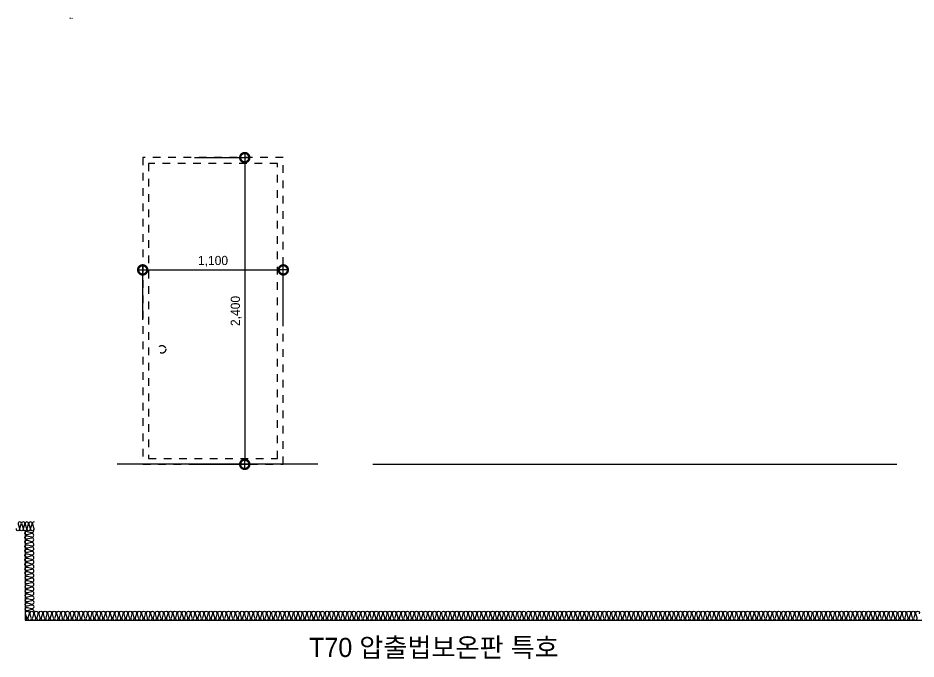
# Model space of a CAD drawing. Header units: millimetres. Extents: x -37526 to 92296, y -340 to 26760.
# Drawn here: x 39124 to 46150, y 1536 to 6553 of the extents above; entities that cross this region are included whole.
import ezdxf

# ---------------------------------------------------------------- set-up
doc = ezdxf.new("R2010")
doc.units = ezdxf.units.MM
doc.header["$LTSCALE"] = 60
doc.linetypes.add('HID', pattern=[2.3, 1.5, -0.8])
doc.linetypes.add('HIDDEN', pattern=[2, 1, -1])
doc.layers.get('Defpoints').update_dxf_attribs({"color": 151})
for name, color, linetype in [('A-DIM', 7, 'Continuous'), ('A-DOOR-ELE', 5, 'Continuous'), ('A-FIN', 6, 'Continuous'), ('A-FIN-STAIR', 6, 'Continuous'), ('INSUL', 8, 'Continuous'), ('인테리어', 30, 'HIDDEN')]:
    doc.layers.add(name, color=color, linetype=linetype)
doc.layers.add('NOPLOT-DIM', color=191, linetype='Continuous', plot=False)
doc.layers.add('NOPLOT-단열', color=21, linetype='Continuous', plot=False)
doc.styles.add('Gdim', font='Dotum.ttf')
doc.styles.add('Gtx', font='Dotum.ttf')
doc.dimstyles.new('Gdim30(INT)', dxfattribs={"dimscale": 24, "dimtxt": 3, "dimasz": 1, "dimexe": 1.5, "dimexo": 2, "dimgap": 1, "dimtad": 1, "dimdec": 0, "dimzin": 0, "dimdsep": 46, "dimlunit": 6, "dimtxsty": 'Gdim', "dimblk": 'ToneDOT', "dimcen": 1.5, "dimdle": 1.5, "dimclrd": 1, "dimclre": 1, "dimclrt": 256, "dimadec": 1, "dimazin": 0, "dimtfac": 1, "dimtdec": 0, "dimtix": 1, "dimtmove": 2, "dimatfit": 3, "dimldrblk": 'DOT', "dimfxl": 0, "dimtolj": 1, "dimtzin": 0, "dimlwd": -1, "dimlwe": -1, "dimarcsym": 0})

# ---------------------------------------------------------------- blocks, each defined once
blk = doc.blocks.new('ToneDOT')
at = {"layer": 'A-DIM', "color": 1, "linetype": 'ByBlock'}
blk.add_line((1.5, 0), (-1.5, 0), dxfattribs=at)
at = {"layer": 'A-DIM', "color": 1, "linetype": 'ByBlock', "const_width": 3}
blk.add_lwpolyline([(0.375, 0, 1), (-0.375, 0, 1)], format="xyb", close=True, dxfattribs=at)
blk = doc.blocks.new('*D39')
at = {"layer": 'Defpoints', "color": 0, "transparency": 16777216}
for p in [(394.5, 2436), (394.5, 36), (834.4, 36)]:
    blk.add_point(p, dxfattribs=at)
at = {"layer": 'NOPLOT-DIM', "color": 1, "transparency": 16777216}
for p, q in [((442.5, 2436), (870.4, 2436)), ((834.4, 2412), (834.4, 60)), ((442.5, 36), (870.4, 36))]:
    blk.add_line(p, q, dxfattribs=at)
at = {"layer": 'NOPLOT-DIM', "color": 1, "transparency": 16777216, "xscale": 24, "yscale": 24, "zscale": 24}
for p, rotation in [((834.4, 2436), 90), ((834.4, 36), 270)]:
    blk.add_blockref('ToneDOT', p, dxfattribs=dict(at, rotation=rotation))
at = {"layer": 'NOPLOT-DIM', "transparency": 16777216, "insert": (767.4, 1236), "char_height": 72, "attachment_point": 5, "rotation": 90, "style": 'Gdim'}
blk.add_mtext('\\A1;2,400', dxfattribs=at)
blk = doc.blocks.new('_Dot')
at = {"color": 0, "linetype": 'ByBlock', "lineweight": -2}
blk.add_line((-0.5, 0), (-1, 0), dxfattribs=at)
at = {"color": 0, "linetype": 'ByBlock', "const_width": 0.5}
blk.add_lwpolyline([(-0.25, 0, 1), (0.25, 0, 1)], format="xyb", close=True, dxfattribs=at)
blk = doc.blocks.new('*D40')
at = {"layer": 'Defpoints', "color": 0, "transparency": 16777216}
for p in [(1136, 1557.6), (36, 1117.7, 0), (1136, 1117.7, 0)]:
    blk.add_point(p, dxfattribs=at)
at = {"layer": 'NOPLOT-DIM', "color": 1, "transparency": 16777216}
for p, q in [((36, 1165.7), (36, 1593.6)), ((60, 1557.6), (1112, 1557.6)), ((1136, 1165.7), (1136, 1593.6))]:
    blk.add_line(p, q, dxfattribs=at)
at = {"layer": 'NOPLOT-DIM', "color": 1, "transparency": 16777216, "xscale": 24, "yscale": 24, "zscale": 24, "rotation": 180}
blk.add_blockref('ToneDOT', (36, 1557.6), dxfattribs=at)
at = {"layer": 'NOPLOT-DIM', "color": 1, "transparency": 16777216, "xscale": 24, "yscale": 24, "zscale": 24}
blk.add_blockref('ToneDOT', (1136, 1557.6), dxfattribs=at)
at = {"layer": 'NOPLOT-DIM', "transparency": 16777216, "insert": (586, 1624.6), "char_height": 72, "attachment_point": 5, "style": 'Gdim'}
blk.add_mtext('\\A1;1,100', dxfattribs=at)
blk = doc.blocks.new('A$Ca38c1581')
at = {"layer": 'A-DOOR-ELE', "linetype": 'HIDDEN', "elevation": 0}
for points in [[(1136, 2436), (36, 2436), (36, 36), (1136, 36)], [(1091, 2391), (81, 2391), (81, 81), (1091, 81)]]:
    blk.add_lwpolyline(points, close=True, dxfattribs=at)
at = {"layer": 'A-DOOR-ELE', "linetype": 'HIDDEN'}
blk.add_circle((186, 936, 0), 30, dxfattribs=at)
at = {"layer": 'NOPLOT-DIM'}
for base, p1, p2, angle, picture, middle in [((834.4, 36), (394.5, 2436), (394.5, 36), 90, '*D39', (767.4, 1236)), ((1136, 1557.6), (36, 1117.7, 0), (1136, 1117.7, 0), 180, '*D40', (586, 1624.6))]:
    dim = blk.add_linear_dim(base=base, p1=p1, p2=p2, angle=angle, dimstyle='Gdim30(INT)', dxfattribs=at)
    dim.commit()
    dim.dimension.update_dxf_attribs({"geometry": picture, "text_midpoint": middle})

msp = doc.modelspace()

# ---------------------------------------------------------------- linework, layer by layer
at = {"layer": 'A-FIN'}
msp.add_line((41899.2, 3060), (46000, 3060), dxfattribs=at)
at = {"layer": 'A-FIN-STAIR'}
msp.add_line((41470, 3060), (39900, 3060), dxfattribs=at)
at = {"layer": 'INSUL'}
for p, q in [((39180, 2540), (39180, 1840)), ((39180, 1840), (46970, 1840))]:
    msp.add_line(p, q, dxfattribs=at)
msp.add_lwpolyline([(39250, 2610, 0.509267), (39237.6, 2593), (39248.3, 2557, -1.372593), (39223.6, 2557), (39234.3, 2593, 0.509267), (39222, 2610, 0.509267), (39209.6, 2593), (39220.3, 2557, -1.372593), (39195.6, 2557), (39206.3, 2593, 0.509267), (39194, 2610, 0.509267), (39181.6, 2593), (39192.3, 2557, -1.372593), (39167.6, 2557), (39178.3, 2593, 0.509267), (39166, 2610, 0.509267), (39153.6, 2593), (39164.3, 2557, -1.372593), (39139.6, 2557), (39150.3, 2593, 0.509267), (39138, 2610, 0.509267), (39125.6, 2593), (39136.3, 2557, -1.372593), (39111.6, 2557)], format="xyb", dxfattribs=at)
at = {"layer": 'INSUL', "elevation": 0}
for points in [[(39250, 1910, 0.524856), (39231, 1923), (39199, 1914.3, -1.449198), (39198.9, 1940.5), (39231, 1931.9, 0.524856), (39249.9, 1945, 0.524856), (39230.9, 1958), (39198.9, 1949.3, -1.449198), (39198.8, 1975.5), (39230.9, 1966.9, 0.524856), (39249.8, 1980, 0.524856), (39230.8, 1993), (39198.8, 1984.3, -1.449198), (39198.7, 2010.5), (39230.8, 2001.9, 0.524856), (39249.7, 2015, 0.524856), (39230.7, 2028), (39198.7, 2019.3, -1.449198), (39198.6, 2045.5), (39230.7, 2036.9, 0.524856), (39249.6, 2050, 0.524856), (39230.6, 2063), (39198.6, 2054.3, -1.449198), (39198.5, 2080.5), (39230.6, 2071.9, 0.524856), (39249.6, 2085, 0.524856), (39230.5, 2098), (39198.5, 2089.3, -1.449198), (39198.4, 2115.5), (39230.5, 2106.9, 0.524856), (39249.5, 2120, 0.524856), (39230.5, 2133), (39198.4, 2124.3, -1.449198), (39198.4, 2150.5), (39230.4, 2141.9, 0.524856), (39249.4, 2155, 0.524856), (39230.4, 2168), (39198.3, 2159.3, -1.449198), (39198.3, 2185.5), (39230.3, 2176.9, 0.524856), (39249.3, 2190, 0.524856), (39230.3, 2203), (39198.2, 2194.3, -1.449198), (39198.2, 2220.5), (39230.3, 2211.9, 0.524856), (39249.2, 2225, 0.524856), (39230.2, 2238), (39198.2, 2229.3, -1.449198), (39198.1, 2255.5), (39230.2, 2246.9, 0.524856), (39249.1, 2260, 0.524856), (39230.1, 2273), (39198.1, 2264.3, -1.449198), (39198, 2290.5), (39230.1, 2281.9, 0.524856), (39249, 2295, 0.524856), (39230, 2308), (39198, 2299.3, -1.449198), (39197.9, 2325.5), (39230, 2316.9, 0.524856), (39248.9, 2330, 0.524856), (39229.9, 2343), (39197.9, 2334.3, -1.449198), (39197.8, 2360.5), (39229.9, 2351.9, 0.524856), (39248.8, 2365, 0.524856), (39229.8, 2378), (39197.8, 2369.3, -1.449198), (39197.7, 2395.5), (39229.8, 2386.9, 0.524856), (39248.7, 2400, 0.524856), (39229.7, 2413), (39197.7, 2404.3, -1.449198), (39197.6, 2430.5), (39229.7, 2421.9, 0.524856), (39248.7, 2435, 0.524856), (39229.7, 2448), (39197.6, 2439.3, -1.449198), (39197.6, 2465.5), (39229.6, 2456.9, 0.524856), (39248.6, 2470, 0.524856), (39229.6, 2483), (39197.5, 2474.3, -1.449198), (39197.5, 2500.5), (39229.5, 2491.9, 0.524856), (39248.5, 2505, 0.524856), (39229.5, 2518), (39197.4, 2509.3, -1.449198), (39197.4, 2535.5), (39229.5, 2526.9, 0.524856), (39248.4, 2540, 0.000037), (39248.4, 2540, 0.000037)], [(39180, 1840, 0.524856), (39193.1, 1859), (39184.4, 1891, -1.449198), (39210.6, 1891), (39201.9, 1859, 0.524856), (39215, 1840, 0.524856), (39228.1, 1859), (39219.4, 1891, -1.449198), (39245.6, 1891), (39236.9, 1859, 0.524856), (39250, 1840, 0.524856), (39263.1, 1859), (39254.4, 1891, -1.449198), (39280.6, 1891), (39271.9, 1859, 0.524856), (39285, 1840, 0.524856), (39298.1, 1859), (39289.4, 1891, -1.449198), (39315.6, 1891), (39306.9, 1859, 0.524856), (39320, 1840, 0.524856), (39333.1, 1859), (39324.4, 1891, -1.449198), (39350.6, 1891), (39341.9, 1859, 0.524856), (39355, 1840, 0.524856), (39368.1, 1859), (39359.4, 1891, -1.449198), (39385.6, 1891), (39376.9, 1859, 0.524856), (39390, 1840, 0.524856), (39403.1, 1859), (39394.4, 1891, -1.449198), (39420.6, 1891), (39411.9, 1859, 0.524856), (39425, 1840, 0.524856), (39438.1, 1859), (39429.4, 1891, -1.449198), (39455.6, 1891), (39446.9, 1859, 0.524856), (39460, 1840, 0.524856), (39473.1, 1859), (39464.4, 1891, -1.449198), (39490.6, 1891), (39481.9, 1859, 0.524856), (39495, 1840, 0.524856), (39508.1, 1859), (39499.4, 1891, -1.449198), (39525.6, 1891), (39516.9, 1859, 0.524856), (39530, 1840, 0.524856), (39543.1, 1859), (39534.4, 1891, -1.449198), (39560.6, 1891), (39551.9, 1859, 0.524856), (39565, 1840, 0.524856), (39578.1, 1859), (39569.4, 1891, -1.449198), (39595.6, 1891), (39586.9, 1859, 0.524856), (39600, 1840, 0.524856), (39613.1, 1859), (39604.4, 1891, -1.449198), (39630.6, 1891), (39621.9, 1859, 0.524856), (39635, 1840, 0.524856), (39648.1, 1859), (39639.4, 1891, -1.449198), (39665.6, 1891), (39656.9, 1859, 0.524856), (39670, 1840, 0.524856), (39683.1, 1859), (39674.4, 1891, -1.449198), (39700.6, 1891), (39691.9, 1859, 0.524856), (39705, 1840, 0.524856), (39718.1, 1859), (39709.4, 1891, -1.449198), (39735.6, 1891), (39726.9, 1859, 0.524856), (39740, 1840, 0.524856), (39753.1, 1859), (39744.4, 1891, -1.449198), (39770.6, 1891), (39761.9, 1859, 0.524856), (39775, 1840, 0.524856), (39788.1, 1859), (39779.4, 1891, -1.449198), (39805.6, 1891), (39796.9, 1859, 0.524856), (39810, 1840, 0.524856), (39823.1, 1859), (39814.4, 1891, -1.449198), (39840.6, 1891), (39831.9, 1859, 0.524856), (39845, 1840, 0.524856), (39858.1, 1859), (39849.4, 1891, -1.449198), (39875.6, 1891), (39866.9, 1859, 0.524856), (39880, 1840, 0.524856), (39893.1, 1859), (39884.4, 1891, -1.449198), (39910.6, 1891), (39901.9, 1859, 0.524856), (39915, 1840, 0.524856), (39928.1, 1859), (39919.4, 1891, -1.449198), (39945.6, 1891), (39936.9, 1859, 0.524856), (39950, 1840, 0.524856), (39963.1, 1859), (39954.4, 1891, -1.449198), (39980.6, 1891), (39971.9, 1859, 0.524856), (39985, 1840, 0.524856), (39998.1, 1859), (39989.4, 1891, -1.449198), (40015.6, 1891), (40006.9, 1859, 0.524856), (40020, 1840, 0.524856), (40033.1, 1859), (40024.4, 1891, -1.449198), (40050.6, 1891), (40041.9, 1859, 0.524856), (40055, 1840, 0.524856), (40068.1, 1859), (40059.4, 1891, -1.449198), (40085.6, 1891), (40076.9, 1859, 0.524856), (40090, 1840, 0.524856), (40103.1, 1859), (40094.4, 1891, -1.449198), (40120.6, 1891), (40111.9, 1859, 0.524856), (40125, 1840, 0.524856), (40138.1, 1859), (40129.4, 1891, -1.449198), (40155.6, 1891), (40146.9, 1859, 0.524856), (40160, 1840, 0.524856), (40173.1, 1859), (40164.4, 1891, -1.449198), (40190.6, 1891), (40181.9, 1859, 0.524856), (40195, 1840, 0.524856), (40208.1, 1859), (40199.4, 1891, -1.449198), (40225.6, 1891), (40216.9, 1859, 0.524856), (40230, 1840, 0.524856), (40243.1, 1859), (40234.4, 1891, -1.449198), (40260.6, 1891), (40251.9, 1859, 0.524856), (40265, 1840, 0.524856), (40278.1, 1859), (40269.4, 1891, -1.449198), (40295.6, 1891), (40286.9, 1859, 0.524856), (40300, 1840, 0.524856), (40313.1, 1859), (40304.4, 1891, -1.449198), (40330.6, 1891), (40321.9, 1859, 0.524856), (40335, 1840, 0.524856), (40348.1, 1859), (40339.4, 1891, -1.449198), (40365.6, 1891), (40356.9, 1859, 0.524856), (40370, 1840, 0.524856), (40383.1, 1859), (40374.4, 1891, -1.449198), (40400.6, 1891), (40391.9, 1859, 0.524856), (40405, 1840, 0.524856), (40418.1, 1859), (40409.4, 1891, -1.449198), (40435.6, 1891), (40426.9, 1859, 0.524856), (40440, 1840, 0.524856), (40453.1, 1859), (40444.4, 1891, -1.449198), (40470.6, 1891), (40461.9, 1859, 0.524856), (40475, 1840, 0.524856), (40488.1, 1859), (40479.4, 1891, -1.449198), (40505.6, 1891), (40496.9, 1859, 0.524856), (40510, 1840, 0.524856), (40523.1, 1859), (40514.4, 1891, -1.449198), (40540.6, 1891), (40531.9, 1859, 0.524856), (40545, 1840, 0.524856), (40558.1, 1859), (40549.4, 1891, -1.449198), (40575.6, 1891), (40566.9, 1859, 0.524856), (40580, 1840, 0.524856), (40593.1, 1859), (40584.4, 1891, -1.449198), (40610.6, 1891), (40601.9, 1859, 0.524856), (40615, 1840, 0.524856), (40628.1, 1859), (40619.4, 1891, -1.449198), (40645.6, 1891), (40636.9, 1859, 0.524856), (40650, 1840, 0.524856), (40663.1, 1859), (40654.4, 1891, -1.449198), (40680.6, 1891), (40671.9, 1859, 0.524856), (40685, 1840, 0.524856), (40698.1, 1859), (40689.4, 1891, -1.449198), (40715.6, 1891), (40706.9, 1859, 0.524856), (40720, 1840, 0.524856), (40733.1, 1859), (40724.4, 1891, -1.449198), (40750.6, 1891), (40741.9, 1859, 0.524856), (40755, 1840, 0.524856), (40768.1, 1859), (40759.4, 1891, -1.449198), (40785.6, 1891), (40776.9, 1859, 0.524856), (40790, 1840, 0.524856), (40803.1, 1859), (40794.4, 1891, -1.449198), (40820.6, 1891), (40811.9, 1859, 0.524856), (40825, 1840, 0.524856), (40838.1, 1859), (40829.4, 1891, -1.449198), (40855.6, 1891), (40846.9, 1859, 0.524856), (40860, 1840, 0.524856), (40873.1, 1859), (40864.4, 1891, -1.449198), (40890.6, 1891), (40881.9, 1859, 0.524856), (40895, 1840, 0.524856), (40908.1, 1859), (40899.4, 1891, -1.449198), (40925.6, 1891), (40916.9, 1859, 0.524856), (40930, 1840, 0.524856), (40943.1, 1859), (40934.4, 1891, -1.449198), (40960.6, 1891), (40951.9, 1859, 0.524856), (40965, 1840, 0.524856), (40978.1, 1859), (40969.4, 1891, -1.449198), (40995.6, 1891), (40986.9, 1859, 0.524856), (41000, 1840, 0.524856), (41013.1, 1859), (41004.4, 1891, -1.449198), (41030.6, 1891), (41021.9, 1859, 0.524856), (41035, 1840, 0.524856), (41048.1, 1859), (41039.4, 1891, -1.449198), (41065.6, 1891), (41056.9, 1859, 0.524856), (41070, 1840, 0.524856), (41083.1, 1859), (41074.4, 1891, -1.449198), (41100.6, 1891), (41091.9, 1859, 0.524856), (41105, 1840, 0.524856), (41118.1, 1859), (41109.4, 1891, -1.449198), (41135.6, 1891), (41126.9, 1859, 0.524856), (41140, 1840, 0.524856), (41153.1, 1859), (41144.4, 1891, -1.449198), (41170.6, 1891), (41161.9, 1859, 0.524856), (41175, 1840, 0.524856), (41188.1, 1859), (41179.4, 1891, -1.449198), (41205.6, 1891), (41196.9, 1859, 0.524856), (41210, 1840, 0.524856), (41223.1, 1859), (41214.4, 1891, -1.449198), (41240.6, 1891), (41231.9, 1859, 0.524856), (41245, 1840, 0.524856), (41258.1, 1859), (41249.4, 1891, -1.449198), (41275.6, 1891), (41266.9, 1859, 0.524856), (41280, 1840, 0.524856), (41293.1, 1859), (41284.4, 1891, -1.449198), (41310.6, 1891), (41301.9, 1859, 0.524856), (41315, 1840, 0.524856), (41328.1, 1859), (41319.4, 1891, -1.449198), (41345.6, 1891), (41336.9, 1859, 0.524856), (41350, 1840, 0.524856), (41363.1, 1859), (41354.4, 1891, -1.449198), (41380.6, 1891), (41371.9, 1859, 0.524856), (41385, 1840, 0.524856), (41398.1, 1859), (41389.4, 1891, -1.449198), (41415.6, 1891), (41406.9, 1859, 0.524856), (41420, 1840, 0.524856), (41433.1, 1859), (41424.4, 1891, -1.449198), (41450.6, 1891), (41441.9, 1859, 0.524856), (41455, 1840, 0.524856), (41468.1, 1859), (41459.4, 1891, -1.449198), (41485.6, 1891), (41476.9, 1859, 0.524856), (41490, 1840, 0.524856), (41503.1, 1859), (41494.4, 1891, -1.449198), (41520.6, 1891), (41511.9, 1859, 0.524856), (41525, 1840, 0.524856), (41538.1, 1859), (41529.4, 1891, -1.449198), (41555.6, 1891), (41546.9, 1859, 0.524856), (41560, 1840, 0.524856), (41573.1, 1859), (41564.4, 1891, -1.449198), (41590.6, 1891), (41581.9, 1859, 0.524856), (41595, 1840, 0.524856), (41608.1, 1859), (41599.4, 1891, -1.449198), (41625.6, 1891), (41616.9, 1859, 0.524856), (41630, 1840, 0.524856), (41643.1, 1859), (41634.4, 1891, -1.449198), (41660.6, 1891), (41651.9, 1859, 0.524856), (41665, 1840, 0.524856), (41678.1, 1859), (41669.4, 1891, -1.449198), (41695.6, 1891), (41686.9, 1859, 0.524856), (41700, 1840, 0.524856), (41713.1, 1859), (41704.4, 1891, -1.449198), (41730.6, 1891), (41721.9, 1859, 0.524856), (41735, 1840, 0.524856), (41748.1, 1859), (41739.4, 1891, -1.449198), (41765.6, 1891), (41756.9, 1859, 0.524856), (41770, 1840, 0.524856), (41783.1, 1859), (41774.4, 1891, -1.449198), (41800.6, 1891), (41791.9, 1859, 0.524856), (41805, 1840, 0.524856), (41818.1, 1859), (41809.4, 1891, -1.449198), (41835.6, 1891), (41826.9, 1859, 0.524856), (41840, 1840, 0.524856), (41853.1, 1859), (41844.4, 1891, -1.449198), (41870.6, 1891), (41861.9, 1859, 0.524856), (41875, 1840, 0.524856), (41888.1, 1859), (41879.4, 1891, -1.449198), (41905.6, 1891), (41896.9, 1859, 0.524856), (41910, 1840, 0.524856), (41923.1, 1859), (41914.4, 1891, -1.449198), (41940.6, 1891), (41931.9, 1859, 0.524856), (41945, 1840, 0.524856), (41958.1, 1859), (41949.4, 1891, -1.449198), (41975.6, 1891), (41966.9, 1859, 0.524856), (41980, 1840, 0.524856), (41993.1, 1859), (41984.4, 1891, -1.449198), (42010.6, 1891), (42001.9, 1859, 0.524856), (42015, 1840, 0.524856), (42028.1, 1859), (42019.4, 1891, -1.449198), (42045.6, 1891), (42036.9, 1859, 0.524856), (42050, 1840, 0.524856), (42063.1, 1859), (42054.4, 1891, -1.449198), (42080.6, 1891), (42071.9, 1859, 0.524856), (42085, 1840, 0.524856), (42098.1, 1859), (42089.4, 1891, -1.449198), (42115.6, 1891), (42106.9, 1859, 0.524856), (42120, 1840, 0.524856), (42133.1, 1859), (42124.4, 1891, -1.449198), (42150.6, 1891), (42141.9, 1859, 0.524856), (42155, 1840, 0.524856), (42168.1, 1859), (42159.4, 1891, -1.449198), (42185.6, 1891), (42176.9, 1859, 0.524856), (42190, 1840, 0.524856), (42203.1, 1859), (42194.4, 1891, -1.449198), (42220.6, 1891), (42211.9, 1859, 0.524856), (42225, 1840, 0.524856), (42238.1, 1859), (42229.4, 1891, -1.449198), (42255.6, 1891), (42246.9, 1859, 0.524856), (42260, 1840, 0.524856), (42273.1, 1859), (42264.4, 1891, -1.449198), (42290.6, 1891), (42281.9, 1859, 0.524856), (42295, 1840, 0.524856), (42308.1, 1859), (42299.4, 1891, -1.449198), (42325.6, 1891), (42316.9, 1859, 0.524856), (42330, 1840, 0.524856), (42343.1, 1859), (42334.4, 1891, -1.449198), (42360.6, 1891), (42351.9, 1859, 0.524856), (42365, 1840, 0.524856), (42378.1, 1859), (42369.4, 1891, -1.449198), (42395.6, 1891), (42386.9, 1859, 0.524856), (42400, 1840, 0.524856), (42413.1, 1859), (42404.4, 1891, -1.449198), (42430.6, 1891), (42421.9, 1859, 0.524856), (42435, 1840, 0.524856), (42448.1, 1859), (42439.4, 1891, -1.449198), (42465.6, 1891), (42456.9, 1859, 0.524856), (42470, 1840, 0.524856), (42483.1, 1859), (42474.4, 1891, -1.449198), (42500.6, 1891), (42491.9, 1859, 0.524856), (42505, 1840, 0.524856), (42518.1, 1859), (42509.4, 1891, -1.449198), (42535.6, 1891), (42526.9, 1859, 0.524856), (42540, 1840, 0.524856), (42553.1, 1859), (42544.4, 1891, -1.449198), (42570.6, 1891), (42561.9, 1859, 0.524856), (42575, 1840, 0.524856), (42588.1, 1859), (42579.4, 1891, -1.449198), (42605.6, 1891), (42596.9, 1859, 0.524856), (42610, 1840, 0.524856), (42623.1, 1859), (42614.4, 1891, -1.449198), (42640.6, 1891), (42631.9, 1859, 0.524856), (42645, 1840, 0.524856), (42658.1, 1859), (42649.4, 1891, -1.449198), (42675.6, 1891), (42666.9, 1859, 0.524856), (42680, 1840, 0.524856), (42693.1, 1859), (42684.4, 1891, -1.449198), (42710.6, 1891), (42701.9, 1859, 0.524856), (42715, 1840, 0.524856), (42728.1, 1859), (42719.4, 1891, -1.449198), (42745.6, 1891), (42736.9, 1859, 0.524856), (42750, 1840, 0.524856), (42763.1, 1859), (42754.4, 1891, -1.449198), (42780.6, 1891), (42771.9, 1859, 0.524856), (42785, 1840, 0.524856), (42798.1, 1859), (42789.4, 1891, -1.449198), (42815.6, 1891), (42806.9, 1859, 0.524856), (42820, 1840, 0.524856), (42833.1, 1859), (42824.4, 1891, -1.449198), (42850.6, 1891), (42841.9, 1859, 0.524856), (42855, 1840, 0.524856), (42868.1, 1859), (42859.4, 1891, -1.449198), (42885.6, 1891), (42876.9, 1859, 0.524856), (42890, 1840, 0.524856), (42903.1, 1859), (42894.4, 1891, -1.449198), (42920.6, 1891), (42911.9, 1859, 0.524856), (42925, 1840, 0.524856), (42938.1, 1859), (42929.4, 1891, -1.449198), (42955.6, 1891), (42946.9, 1859, 0.524856), (42960, 1840, 0.524856), (42973.1, 1859), (42964.4, 1891, -1.449198), (42990.6, 1891), (42981.9, 1859, 0.524856), (42995, 1840, 0.524856), (43008.1, 1859), (42999.4, 1891, -1.449198), (43025.6, 1891), (43016.9, 1859, 0.524856), (43030, 1840, 0.524856), (43043.1, 1859), (43034.4, 1891, -1.449198), (43060.6, 1891), (43051.9, 1859, 0.524856), (43065, 1840, 0.524856), (43078.1, 1859), (43069.4, 1891, -1.449198), (43095.6, 1891), (43086.9, 1859, 0.524856), (43100, 1840, 0.524856), (43113.1, 1859), (43104.4, 1891, -1.449198), (43130.6, 1891), (43121.9, 1859, 0.524856), (43135, 1840, 0.524856), (43148.1, 1859), (43139.4, 1891, -1.449198), (43165.6, 1891), (43156.9, 1859, 0.524856), (43170, 1840, 0.524856), (43183.1, 1859), (43174.4, 1891, -1.449198), (43200.6, 1891), (43191.9, 1859, 0.524856), (43205, 1840, 0.524856), (43218.1, 1859), (43209.4, 1891, -1.449198), (43235.6, 1891), (43226.9, 1859, 0.524856), (43240, 1840, 0.524856), (43253.1, 1859), (43244.4, 1891, -1.449198), (43270.6, 1891), (43261.9, 1859, 0.524856), (43275, 1840, 0.524856), (43288.1, 1859), (43279.4, 1891, -1.449198), (43305.6, 1891), (43296.9, 1859, 0.524856), (43310, 1840, 0.524856), (43323.1, 1859), (43314.4, 1891, -1.449198), (43340.6, 1891), (43331.9, 1859, 0.524856), (43345, 1840, 0.524856), (43358.1, 1859), (43349.4, 1891, -1.449198), (43375.6, 1891), (43366.9, 1859, 0.524856), (43380, 1840, 0.524856), (43393.1, 1859), (43384.4, 1891, -1.449198), (43410.6, 1891), (43401.9, 1859, 0.524856), (43415, 1840, 0.524856), (43428.1, 1859), (43419.4, 1891, -1.449198), (43445.6, 1891), (43436.9, 1859, 0.524856), (43450, 1840, 0.524856), (43463.1, 1859), (43454.4, 1891, -1.449198), (43480.6, 1891), (43471.9, 1859, 0.524856), (43485, 1840, 0.524856), (43498.1, 1859), (43489.4, 1891, -1.449198), (43515.6, 1891), (43506.9, 1859, 0.524856), (43520, 1840, 0.524856), (43533.1, 1859), (43524.4, 1891, -1.449198), (43550.6, 1891), (43541.9, 1859, 0.524856), (43555, 1840, 0.524856), (43568.1, 1859), (43559.4, 1891, -1.449198), (43585.6, 1891), (43576.9, 1859, 0.524856), (43590, 1840, 0.524856), (43603.1, 1859), (43594.4, 1891, -1.449198), (43620.6, 1891), (43611.9, 1859, 0.524856), (43625, 1840, 0.524856), (43638.1, 1859), (43629.4, 1891, -1.449198), (43655.6, 1891), (43646.9, 1859, 0.524856), (43660, 1840, 0.524856), (43673.1, 1859), (43664.4, 1891, -1.449198), (43690.6, 1891), (43681.9, 1859, 0.524856), (43695, 1840, 0.524856), (43708.1, 1859), (43699.4, 1891, -1.449198), (43725.6, 1891), (43716.9, 1859, 0.524856), (43730, 1840, 0.524856), (43743.1, 1859), (43734.4, 1891, -1.449198), (43760.6, 1891), (43751.9, 1859, 0.524856), (43765, 1840, 0.524856), (43778.1, 1859), (43769.4, 1891, -1.449198), (43795.6, 1891), (43786.9, 1859, 0.524856), (43800, 1840, 0.524856), (43813.1, 1859), (43804.4, 1891, -1.449198), (43830.6, 1891), (43821.9, 1859, 0.524856), (43835, 1840, 0.524856), (43848.1, 1859), (43839.4, 1891, -1.449198), (43865.6, 1891), (43856.9, 1859, 0.524856), (43870, 1840, 0.524856), (43883.1, 1859), (43874.4, 1891, -1.449198), (43900.6, 1891), (43891.9, 1859, 0.524856), (43905, 1840, 0.524856), (43918.1, 1859), (43909.4, 1891, -1.449198), (43935.6, 1891), (43926.9, 1859, 0.524856), (43940, 1840, 0.524856), (43953.1, 1859), (43944.4, 1891, -1.449198), (43970.6, 1891), (43961.9, 1859, 0.524856), (43975, 1840, 0.524856), (43988.1, 1859), (43979.4, 1891, -1.449198), (44005.6, 1891), (43996.9, 1859, 0.524856), (44010, 1840, 0.524856), (44023.1, 1859), (44014.4, 1891, -1.449198), (44040.6, 1891), (44031.9, 1859, 0.524856), (44045, 1840, 0.524856), (44058.1, 1859), (44049.4, 1891, -1.449198), (44075.6, 1891), (44066.9, 1859, 0.524856), (44080, 1840, 0.524856), (44093.1, 1859), (44084.4, 1891, -1.449198), (44110.6, 1891), (44101.9, 1859, 0.524856), (44115, 1840, 0.524856), (44128.1, 1859), (44119.4, 1891, -1.449198), (44145.6, 1891), (44136.9, 1859, 0.524856), (44150, 1840, 0.524856), (44163.1, 1859), (44154.4, 1891, -1.449198), (44180.6, 1891), (44171.9, 1859, 0.524856), (44185, 1840, 0.524856), (44198.1, 1859), (44189.4, 1891, -1.449198), (44215.6, 1891), (44206.9, 1859, 0.524856), (44220, 1840, 0.524856), (44233.1, 1859), (44224.4, 1891, -1.449198), (44250.6, 1891), (44241.9, 1859, 0.524856), (44255, 1840, 0.524856), (44268.1, 1859), (44259.4, 1891, -1.449198), (44285.6, 1891), (44276.9, 1859, 0.524856), (44290, 1840, 0.524856), (44303.1, 1859), (44294.4, 1891, -1.449198), (44320.6, 1891), (44311.9, 1859, 0.524856), (44325, 1840, 0.524856), (44338.1, 1859), (44329.4, 1891, -1.449198), (44355.6, 1891), (44346.9, 1859, 0.524856), (44360, 1840, 0.524856), (44373.1, 1859), (44364.4, 1891, -1.449198), (44390.6, 1891), (44381.9, 1859, 0.524856), (44395, 1840, 0.524856), (44408.1, 1859), (44399.4, 1891, -1.449198), (44425.6, 1891), (44416.9, 1859, 0.524856), (44430, 1840, 0.524856), (44443.1, 1859), (44434.4, 1891, -1.449198), (44460.6, 1891), (44451.9, 1859, 0.524856), (44465, 1840, 0.524856), (44478.1, 1859), (44469.4, 1891, -1.449198), (44495.6, 1891), (44486.9, 1859, 0.524856), (44500, 1840, 0.524856), (44513.1, 1859), (44504.4, 1891, -1.449198), (44530.6, 1891), (44521.9, 1859, 0.524856), (44535, 1840, 0.524856), (44548.1, 1859), (44539.4, 1891, -1.449198), (44565.6, 1891), (44556.9, 1859, 0.524856), (44570, 1840, 0.524856), (44583.1, 1859), (44574.4, 1891, -1.449198), (44600.6, 1891), (44591.9, 1859, 0.524856), (44605, 1840, 0.524856), (44618.1, 1859), (44609.4, 1891, -1.449198), (44635.6, 1891), (44626.9, 1859, 0.524856), (44640, 1840, 0.524856), (44653.1, 1859), (44644.4, 1891, -1.449198), (44670.6, 1891), (44661.9, 1859, 0.524856), (44675, 1840, 0.524856), (44688.1, 1859), (44679.4, 1891, -1.449198), (44705.6, 1891), (44696.9, 1859, 0.524856), (44710, 1840, 0.524856), (44723.1, 1859), (44714.4, 1891, -1.449198), (44740.6, 1891), (44731.9, 1859, 0.524856), (44745, 1840, 0.524856), (44758.1, 1859), (44749.4, 1891, -1.449198), (44775.6, 1891), (44766.9, 1859, 0.524856), (44780, 1840, 0.524856), (44793.1, 1859), (44784.4, 1891, -1.449198), (44810.6, 1891), (44801.9, 1859, 0.524856), (44815, 1840, 0.524856), (44828.1, 1859), (44819.4, 1891, -1.449198), (44845.6, 1891), (44836.9, 1859, 0.524856), (44850, 1840, 0.524856), (44863.1, 1859), (44854.4, 1891, -1.449198), (44880.6, 1891), (44871.9, 1859, 0.524856), (44885, 1840, 0.524856), (44898.1, 1859), (44889.4, 1891, -1.449198), (44915.6, 1891), (44906.9, 1859, 0.524856), (44920, 1840, 0.524856), (44933.1, 1859), (44924.4, 1891, -1.449198), (44950.6, 1891), (44941.9, 1859, 0.524856), (44955, 1840, 0.524856), (44968.1, 1859), (44959.4, 1891, -1.449198), (44985.6, 1891), (44976.9, 1859, 0.524856), (44990, 1840, 0.524856), (45003.1, 1859), (44994.4, 1891, -1.449198), (45020.6, 1891), (45011.9, 1859, 0.524856), (45025, 1840, 0.524856), (45038.1, 1859), (45029.4, 1891, -1.449198), (45055.6, 1891), (45046.9, 1859, 0.524856), (45060, 1840, 0.524856), (45073.1, 1859), (45064.4, 1891, -1.449198), (45090.6, 1891), (45081.9, 1859, 0.524856), (45095, 1840, 0.524856), (45108.1, 1859), (45099.4, 1891, -1.449198), (45125.6, 1891), (45116.9, 1859, 0.524856), (45130, 1840, 0.524856), (45143.1, 1859), (45134.4, 1891, -1.449198), (45160.6, 1891), (45151.9, 1859, 0.524856), (45165, 1840, 0.524856), (45178.1, 1859), (45169.4, 1891, -1.449198), (45195.6, 1891), (45186.9, 1859, 0.524856), (45200, 1840, 0.524856), (45213.1, 1859), (45204.4, 1891, -1.449198), (45230.6, 1891), (45221.9, 1859, 0.524856), (45235, 1840, 0.524856), (45248.1, 1859), (45239.4, 1891, -1.449198), (45265.6, 1891), (45256.9, 1859, 0.524856), (45270, 1840, 0.524856), (45283.1, 1859), (45274.4, 1891, -1.449198), (45300.6, 1891), (45291.9, 1859, 0.524856), (45305, 1840, 0.524856), (45318.1, 1859), (45309.4, 1891, -1.449198), (45335.6, 1891), (45326.9, 1859, 0.524856), (45340, 1840, 0.524856), (45353.1, 1859), (45344.4, 1891, -1.449198), (45370.6, 1891), (45361.9, 1859, 0.524856), (45375, 1840, 0.524856), (45388.1, 1859), (45379.4, 1891, -1.449198), (45405.6, 1891), (45396.9, 1859, 0.524856), (45410, 1840, 0.524856), (45423.1, 1859), (45414.4, 1891, -1.449198), (45440.6, 1891), (45431.9, 1859, 0.524856), (45445, 1840, 0.524856), (45458.1, 1859), (45449.4, 1891, -1.449198), (45475.6, 1891), (45466.9, 1859, 0.524856), (45480, 1840, 0.524856), (45493.1, 1859), (45484.4, 1891, -1.449198), (45510.6, 1891), (45501.9, 1859, 0.524856), (45515, 1840, 0.524856), (45528.1, 1859), (45519.4, 1891, -1.449198), (45545.6, 1891), (45536.9, 1859, 0.524856), (45550, 1840, 0.524856), (45563.1, 1859), (45554.4, 1891, -1.449198), (45580.6, 1891), (45571.9, 1859, 0.524856), (45585, 1840, 0.524856), (45598.1, 1859), (45589.4, 1891, -1.449198), (45615.6, 1891), (45606.9, 1859, 0.524856), (45620, 1840, 0.524856), (45633.1, 1859), (45624.4, 1891, -1.449198), (45650.6, 1891), (45641.9, 1859, 0.524856), (45655, 1840, 0.524856), (45668.1, 1859), (45659.4, 1891, -1.449198), (45685.6, 1891), (45676.9, 1859, 0.524856), (45690, 1840, 0.524856), (45703.1, 1859), (45694.4, 1891, -1.449198), (45720.6, 1891), (45711.9, 1859, 0.524856), (45725, 1840, 0.524856), (45738.1, 1859), (45729.4, 1891, -1.449198), (45755.6, 1891), (45746.9, 1859, 0.524856), (45760, 1840, 0.524856), (45773.1, 1859), (45764.4, 1891, -1.449198), (45790.6, 1891), (45781.9, 1859, 0.524856), (45795, 1840, 0.524856), (45808.1, 1859), (45799.4, 1891, -1.449198), (45825.6, 1891), (45816.9, 1859, 0.524856), (45830, 1840, 0.524856), (45843.1, 1859), (45834.4, 1891, -1.449198), (45860.6, 1891), (45851.9, 1859, 0.524856), (45865, 1840, 0.524856), (45878.1, 1859), (45869.4, 1891, -1.449198), (45895.6, 1891), (45886.9, 1859, 0.524856), (45900, 1840, 0.524856), (45913.1, 1859), (45904.4, 1891, -1.449198), (45930.6, 1891), (45921.9, 1859, 0.524856), (45935, 1840, 0.524856), (45948.1, 1859), (45939.4, 1891, -1.449198), (45965.6, 1891), (45956.9, 1859, 0.524856), (45970, 1840, 0.524856), (45983.1, 1859), (45974.4, 1891, -1.449198), (46000.6, 1891), (45991.9, 1859, 0.524856), (46005, 1840, 0.524856), (46018.1, 1859), (46009.4, 1891, -1.449198), (46035.6, 1891), (46026.9, 1859, 0.524856), (46040, 1840, 0.524856), (46053.1, 1859), (46044.4, 1891, -1.449198), (46070.6, 1891), (46061.9, 1859, 0.524856), (46075, 1840, 0.524856), (46088.1, 1859), (46079.4, 1891, -1.449198), (46105.6, 1891), (46096.9, 1859, 0.524856), (46110, 1840, 0.524856), (46123.1, 1859), (46114.4, 1891, -1.449198), (46140.6, 1891), (46131.9, 1859, 0.524856), (46145, 1840, 0.524856), (46158.1, 1859), (46149.4, 1891, -1.449198), (46175.6, 1891)]]:
    msp.add_lwpolyline(points, format="xyb", dxfattribs=at)
at = {"layer": '인테리어', "linetype": 'HID', "ltscale": 0.5}
for p, q in [((39534.2, 6553, 0), (39531.2, 6550, 0)), ((39545.8, 6553, 0), (39548.8, 6550, 0))]:
    msp.add_line(p, q, dxfattribs=at)

# ---------------------------------------------------------------- block references
at = {"layer": 'A-DOOR-ELE'}
msp.add_blockref('A$Ca38c1581', (40064, 3024, 0), dxfattribs=at)

# ---------------------------------------------------------------- texts
at = {"layer": 'NOPLOT-단열', "style": 'Gtx'}
msp.add_text('T70 압출법보온판 특호', height=150, dxfattribs=at).set_placement((41401.6, 1552.3))

doc.saveas('drawing.dxf')
